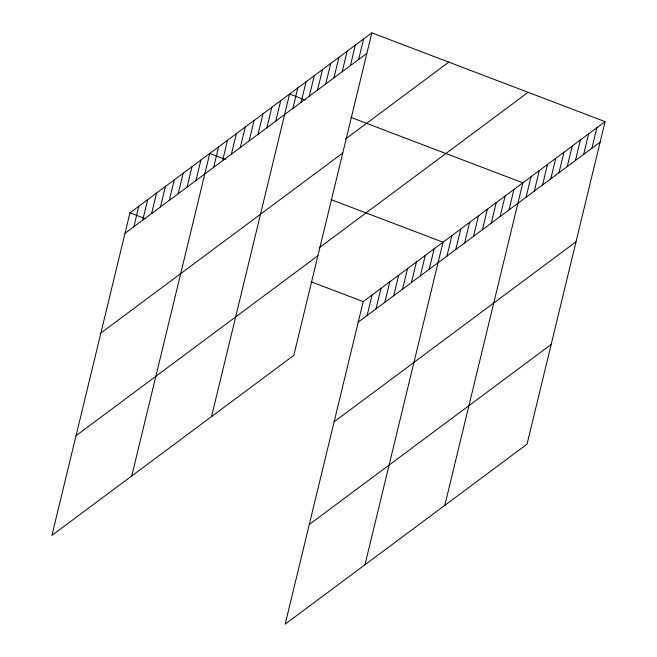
<?xml version="1.0" encoding="UTF-8"?>
<svg xmlns="http://www.w3.org/2000/svg" width="657" height="657" viewBox="0 0 657 657"><rect width="100%" height="100%" fill="white"/><g stroke="black" fill="none" stroke-linecap="round" stroke-linejoin="round"><path stroke-width="0.99" d="M371.829 32.85L129.955 212.835L51.919 535.381L293.794 355.396L371.829 32.85L605.081 121.619L527.045 444.165L285.171 624.15L363.206 301.604L605.081 121.619M133.864 226.739L138.824 206.232M142.733 220.144L147.694 199.638M151.603 213.541L156.563 193.035M160.464 206.947L165.433 186.44M169.334 200.344L174.294 179.837M178.203 193.741L183.163 173.234M187.073 187.146L192.033 166.64M195.942 180.544L200.902 160.037M131.737 475.988L209.772 153.442L225.351 159.372M213.681 167.346L218.641 146.84M222.551 160.743L227.511 140.245M231.42 154.149L236.38 133.642M240.29 147.546L245.25 127.039M249.151 140.951L254.111 120.445M258.02 134.348L262.981 113.842M266.89 127.754L271.85 107.247M275.759 121.151L280.72 100.644M211.554 416.587L289.589 94.041L305.168 99.971M292.85 108.43L297.81 87.923M301.078 102.311L306.039 81.805M309.299 96.193L314.26 75.686M317.52 90.075L322.48 69.568M325.749 83.956L330.709 63.45M333.97 77.83L338.93 57.331M342.19 71.712L347.159 51.205M350.419 65.593L355.38 45.087M358.64 59.475L363.6 38.968M367.115 315.508L372.076 295.001M375.985 308.913L380.945 288.407M384.854 302.31L389.815 281.804M393.724 295.716L398.684 275.209M402.585 289.113L407.545 268.606M411.454 282.51L416.415 262.003M420.324 275.915L425.284 255.409M429.193 269.313L434.154 248.806M364.988 564.757L443.023 242.211L331.12 199.621M446.932 256.115L451.893 235.608M455.802 249.512L460.762 229.014M464.671 242.918L469.632 222.411M473.541 236.315L478.501 215.808M482.402 229.72L487.371 209.213M491.272 223.117L496.232 202.611M500.141 216.523L505.102 196.016M509.011 209.92L513.971 189.413M444.805 505.356L522.841 182.81L350.986 117.414M526.101 197.199L531.061 176.692M534.33 191.08L539.29 170.574M542.551 184.962L547.511 164.455M550.771 178.844L555.74 158.337M559 172.725L563.961 152.219M567.221 166.599L572.181 146.1M575.45 160.48L580.41 139.974M583.671 154.362L588.631 133.856M591.891 148.244L596.852 127.737M124.994 233.342L366.869 53.357M345.598 138.939L448.797 62.144M100.882 333.017L342.749 153.032M319.286 247.714L528.105 92.325M76.04 435.706L317.906 255.721M358.246 322.111L600.12 142.126M334.134 421.786L576 241.801M309.291 524.475L551.157 344.49M129.955 212.835L145.534 218.765M310.975 281.73L363.206 301.604"/></g></svg>
